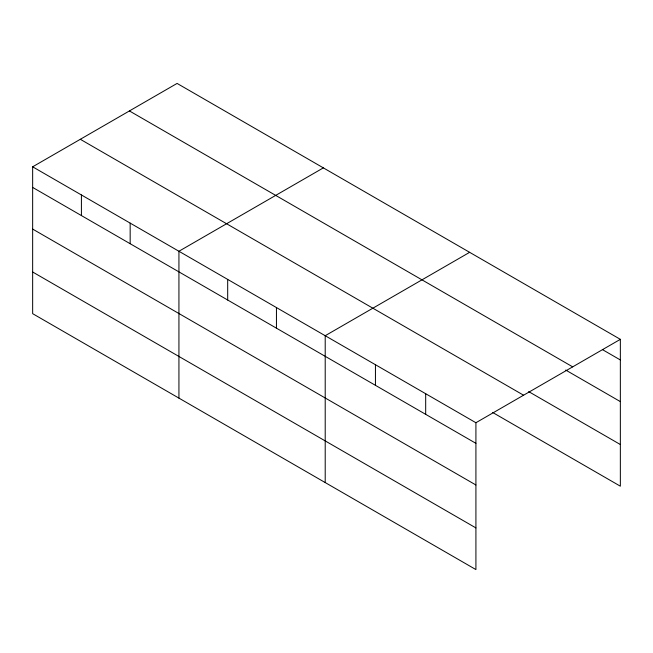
<?xml version="1.0" encoding="UTF-8"?>
<svg xmlns="http://www.w3.org/2000/svg" width="653" height="653" viewBox="0 0 653 653"><rect width="100%" height="100%" fill="white"/><g stroke="black" fill="none" stroke-linecap="round" stroke-linejoin="round"><path stroke-width="0.98" d="M32.65 166.809L475.915 422.728L475.915 569.579L32.65 313.66L32.65 166.809L177.085 83.421L620.35 339.34L620.35 486.191L492.558 412.41M323.357 167.878L178.93 251.258L178.93 398.11M469.638 252.327L325.21 335.715L325.21 482.567M475.915 422.728L620.35 339.34M602.719 349.771L620.35 359.95M129.416 110.937L572.689 366.855M565.71 370.055L620.35 401.603M528.693 391.612L620.35 444.53M80.311 139.293L523.584 395.212M32.65 187.419L475.915 443.338M32.65 229.081L475.915 484.991M32.65 271.999L475.915 527.918M425.683 393.726L425.683 414.329M375.442 364.717L375.442 385.327M276.448 307.563L276.448 328.173M227.685 279.411L227.685 300.021M130.167 223.114L130.167 243.716M81.413 194.961L81.413 215.563"/></g></svg>
